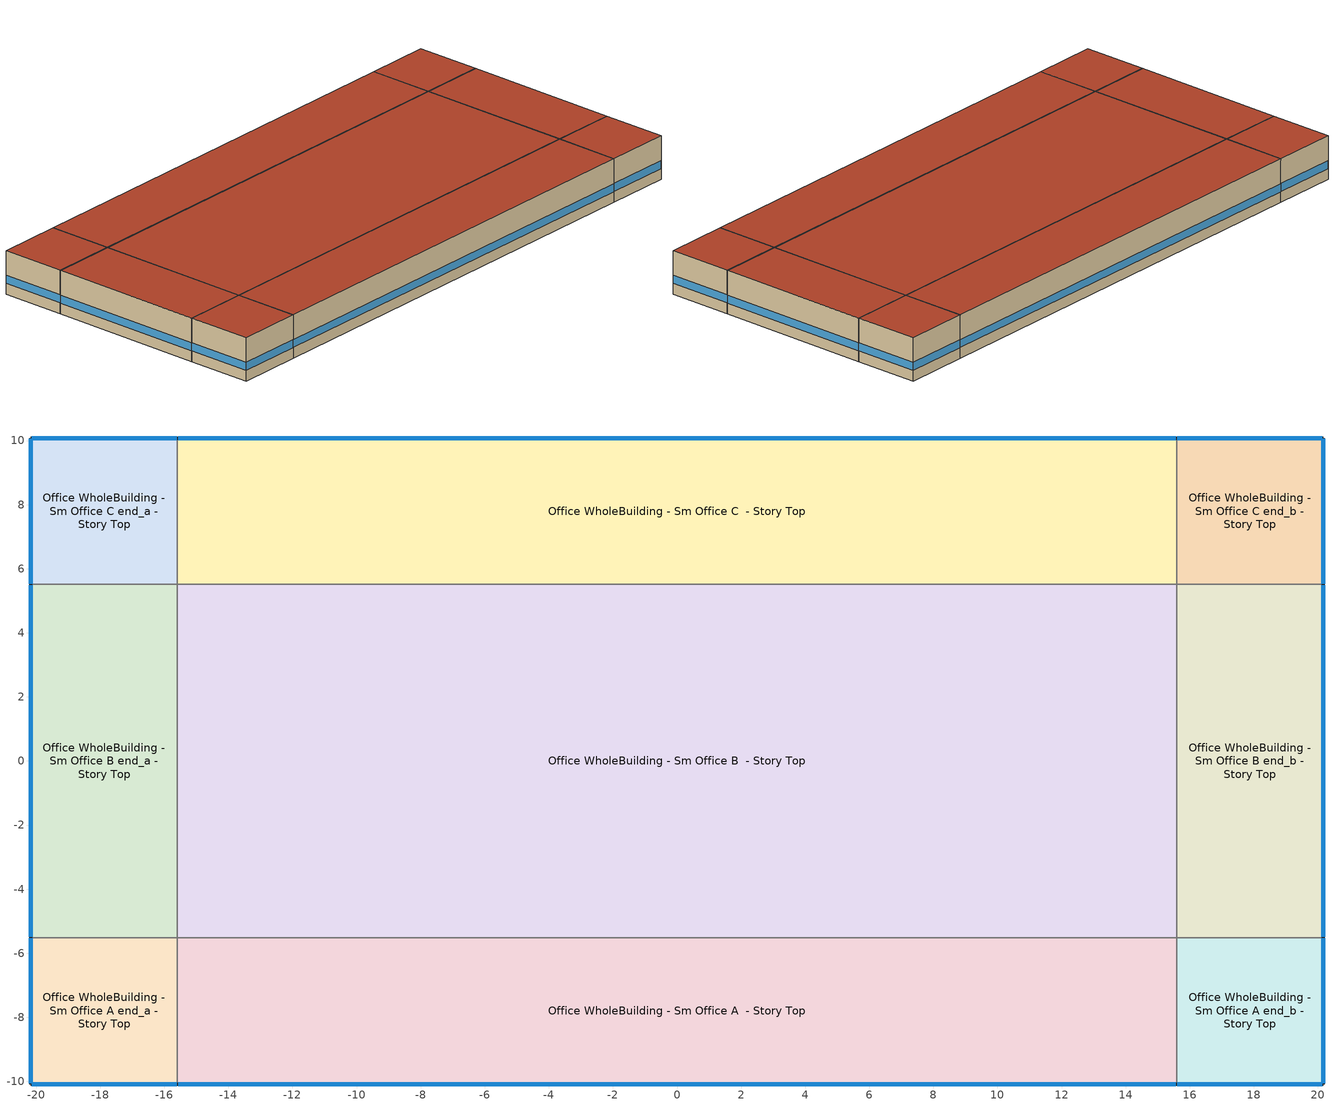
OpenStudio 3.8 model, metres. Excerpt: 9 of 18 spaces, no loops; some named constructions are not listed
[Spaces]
Office WholeBuilding - Sm Office A end_a - Story Top
 floor adiabatic (Typical Interior Floor): -20.16,-10.08 -20.16,-5.51 -15.59,-5.51 -15.59,-10.08 z3.05
 wall outside: -20.16,-5.51 -20.16,-10.08 -15.59,-10.08 z3.05:6.1
 wall to Office WholeBuilding - Sm Office B end_a - Story Top: -15.59,-5.51 -20.16,-5.51 z3.05:6.1
 wall to Office WholeBuilding - Sm Office A  - Story Top: -15.59,-10.08 -15.59,-5.51 z3.05:6.1
 window (Window U-0.91 SHGC 0.53): -20.16,-5.53 -20.16,-10.05 / -20.14,-10.08 -15.61,-10.08 z3.81:4.36
 roof outside: -15.59,-10.08 -15.59,-5.51 -20.16,-5.51 -20.16,-10.08 z6.1
Office WholeBuilding - Sm Office B end_a - Story Top
 floor adiabatic (Typical Interior Floor): -20.16,-5.51 -20.16,5.51 -15.59,5.51 -15.59,-5.51 z3.05
 wall outside: -20.16,5.51 -20.16,-5.51 z3.05:6.1
 wall to Office WholeBuilding - Sm Office C end_a - Story Top: -15.59,5.51 -20.16,5.51 z3.05:6.1
 wall to Office WholeBuilding - Sm Office B  - Story Top: -15.59,-5.51 -15.59,5.51 z3.05:6.1
 window (Window U-0.91 SHGC 0.53): -20.16,5.48 -20.16,-5.48 z3.81:4.36
 roof outside: -15.59,-5.51 -15.59,5.51 -20.16,5.51 -20.16,-5.51 z6.1
Office WholeBuilding - Sm Office C end_a - Story Top
 floor adiabatic (Typical Interior Floor): -20.16,5.51 -20.16,10.08 -15.59,10.08 -15.59,5.51 z3.05
 wall outside: -15.59,10.08 -20.16,10.08 -20.16,5.51 z3.05:6.1
 wall to Office WholeBuilding - Sm Office C  - Story Top: -15.59,5.51 -15.59,10.08 z3.05:6.1
 window (Window U-0.91 SHGC 0.53): -20.16,10.05 -20.16,5.53 / -15.61,10.08 -20.14,10.08 z3.81:4.36
 roof outside: -15.59,5.51 -15.59,10.08 -20.16,10.08 -20.16,5.51 z6.1
Office WholeBuilding - Sm Office A  - Story Top
 floor adiabatic (Typical Interior Floor): -15.59,-10.08 -15.59,-5.51 15.59,-5.51 15.59,-10.08 z3.05
 wall outside: -15.59,-10.08 15.59,-10.08 z3.05:6.1
 wall to Office WholeBuilding - Sm Office B  - Story Top: 15.59,-5.51 -15.59,-5.51 z3.05:6.1
 wall to Office WholeBuilding - Sm Office A end_b - Story Top: 15.59,-10.08 15.59,-5.51 z3.05:6.1
 window (Window U-0.91 SHGC 0.53): -15.56,-10.08 15.56,-10.08 z3.81:4.36
 roof outside: 15.59,-10.08 15.59,-5.51 -15.59,-5.51 -15.59,-10.08 z6.1
Office WholeBuilding - Sm Office B  - Story Top
 floor adiabatic (Typical Interior Floor): -15.59,-5.51 -15.59,5.51 15.59,5.51 15.59,-5.51 z3.05
 wall to Office WholeBuilding - Sm Office C  - Story Top: 15.59,5.51 -15.59,5.51 z3.05:6.1
 wall to Office WholeBuilding - Sm Office B end_b - Story Top: 15.59,-5.51 15.59,5.51 z3.05:6.1
 roof outside: 15.59,-5.51 15.59,5.51 -15.59,5.51 -15.59,-5.51 z6.1
Office WholeBuilding - Sm Office C  - Story Top
 floor adiabatic (Typical Interior Floor): -15.59,5.51 -15.59,10.08 15.59,10.08 15.59,5.51 z3.05
 wall outside: 15.59,10.08 -15.59,10.08 z3.05:6.1
 wall to Office WholeBuilding - Sm Office C end_b - Story Top: 15.59,5.51 15.59,10.08 z3.05:6.1
 window (Window U-0.91 SHGC 0.53): 15.56,10.08 -15.56,10.08 z3.81:4.36
 roof outside: 15.59,5.51 15.59,10.08 -15.59,10.08 -15.59,5.51 z6.1
Office WholeBuilding - Sm Office A end_b - Story Top
 floor adiabatic (Typical Interior Floor): 15.59,-10.08 15.59,-5.51 20.16,-5.51 20.16,-10.08 z3.05
 wall outside: 15.59,-10.08 20.16,-10.08 20.16,-5.51 z3.05:6.1
 wall to Office WholeBuilding - Sm Office B end_b - Story Top: 20.16,-5.51 15.59,-5.51 z3.05:6.1
 window (Window U-0.91 SHGC 0.53): 15.61,-10.08 20.14,-10.08 / 20.16,-10.05 20.16,-5.53 z3.81:4.36
 roof outside: 20.16,-10.08 20.16,-5.51 15.59,-5.51 15.59,-10.08 z6.1
Office WholeBuilding - Sm Office B end_b - Story Top
 floor adiabatic (Typical Interior Floor): 15.59,-5.51 15.59,5.51 20.16,5.51 20.16,-5.51 z3.05
 wall outside: 20.16,-5.51 20.16,5.51 z3.05:6.1
 wall to Office WholeBuilding - Sm Office C end_b - Story Top: 20.16,5.51 15.59,5.51 z3.05:6.1
 window (Window U-0.91 SHGC 0.53): 20.16,-5.48 20.16,5.48 z3.81:4.36
 roof outside: 20.16,-5.51 20.16,5.51 15.59,5.51 15.59,-5.51 z6.1
Office WholeBuilding - Sm Office C end_b - Story Top
 floor adiabatic (Typical Interior Floor): 15.59,5.51 15.59,10.08 20.16,10.08 20.16,5.51 z3.05
 wall outside: 20.16,5.51 20.16,10.08 15.59,10.08 z3.05:6.1
 window (Window U-0.91 SHGC 0.53): 20.14,10.08 15.61,10.08 / 20.16,5.53 20.16,10.05 z3.81:4.36
 roof outside: 20.16,5.51 20.16,10.08 15.59,10.08 15.59,5.51 z6.1
[Schedule:Ruleset]
Name | Default Day Schedule | Summer Design Day Schedule | Winter Design Day Schedule
Clothing Schedule | Clothing Schedule Default Winter Clothes
Office BLDG_LIGHT_EndUseData | Office BLDG_LIGHT_EndUseData Default | Office BLDG_LIGHT_EndUseData Summer Design Day | Office BLDG_LIGHT_EndUseData Winter Design Day
Office BLDG_EQUIP_EndUseData | Office BLDG_EQUIP_EndUseData Default | Office BLDG_EQUIP_EndUseData Summer Design Day | Office BLDG_EQUIP_EndUseData Winter Design Day
Small Office Infil Quarter On | Small Office Infil Quarter On Default | Small Office Infil Quarter On Summer Design Day | Small Office Infil Quarter On Winter Design Day
Office BLDG_LIGHT_EndUseData BPR Adjusted | Office BLDG_LIGHT_EndUseData Default 1 | Office BLDG_LIGHT_EndUseData Summer Design Day 1 | Office BLDG_LIGHT_EndUseData Winter Design Day 1
Office BLDG_EQUIP_EndUseData BPR Adjusted | Office BLDG_EQUIP_EndUseData Default 1 | Office BLDG_EQUIP_EndUseData Summer Design Day 1 | Office BLDG_EQUIP_EndUseData Winter Design Day 1
[Schedule:Day]
Clothing Schedule Default Winter Clothes; Office BLDG_LIGHT_EndUseData Summer Design Day; Office BLDG_EQUIP_EndUseData Summer Design Day; Small Office Infil Quarter On Sun Day; Office BLDG_LIGHT_EndUseData Summer Design Day 1; Office BLDG_EQUIP_EndUseData Summer Design Day 1: No, 24, 0, 1
Clothing Schedule Summer Clothes: No, 24, 0, 0.5
Air Velocity Schedule Default: No, 24, 0, 0.2
Work Efficiency Schedule Default; Office BLDG_LIGHT_EndUseData Winter Design Day; Office BLDG_EQUIP_EndUseData Winter Design Day; Office BLDG_LIGHT_EndUseData Winter Design Day 1; Office BLDG_EQUIP_EndUseData Winter Design Day 1: No, 24, 0, 0
Small Office Bldg Occ Sat Day: Average, 5, 15, 0, 5, 30, 0.0125, 5, 45, 0.025, 6, 0, 0.0375, 6, 15, 0.05, 6, 30, 0.0625, 6, 45, 0.075, 7, 0, 0.0875, 7, 15, 0.1, 7, 30, 0.128571, 7, 45, 0.157143, 8, 0, 0.185714, 8, 15, 0.214286, 8, 30, 0.242857, 8, 45, 0.271429, 9, 0, 0.3, 10, 0, 0.3, 10, 15, 0.2875, 10, 30, 0.275, 10, 45, 0.2625, 11, 0, 0.25, 11, 15, 0.2375, 11, 30, 0.225, 11, 45, 0.2125, 12, 0, 0.2, 12, 15, 0.1875, 12, 30, 0.175, 12, 45, 0.1625, 13, 0, 0.15, 13, 15, 0.1375, 13, 30, 0.125, 13, 45, 0.1125, 14, 0, 0.1, 14, 45, 0.1, 15, 0, 0.09375, 15, 15, 0.0875, 15, 30, 0.08125, 15, 45, 0.075, 16, 0, 0.06875, 16, 15, 0.0625, 16, 30, 0.05625, 16, 45, 0.05, 17, 0, 0.04375, 17, 15, 0.0375, 17, 30, 0.03125, 17, 45, 0.025, 18, 0, 0.01875, 18, 15, 0.0125, 18, 30, 0.00625, 18, 45, 0, 24, 0, 0
Small Office Bldg Occ WntrDsn|Sun Day; 18 space(s) Occ Sch Sunday 1: Average, 6, 15, 0, 24, 0, 0
Office BLDG_LIGHT_EndUseData Default: Average, 0, 15, 0.0467778, 0, 30, 0.0454997, 0, 45, 0.0442217, 1, 0, 0.0429436, 1, 15, 0.0416655, 1, 30, 0.0403874, 1, 45, 0.0391093, 2, 0, 0.0378312, 2, 15, 0.0365532, 2, 30, 0.0352751, 2, 45, 0.033997, 3, 0, 0.034675, 3, 15, 0.035353, 3, 30, 0.036031, 3, 45, 0.036709, 4, 0, 0.0401453, 4, 15, 0.0435815, 4, 30, 0.0470177, 4, 45, 0.050454, 5, 0, 0.0476587, 5, 15, 0.0448635, 5, 30, 0.0420683, 5, 45, 0.039273, 6, 0, 0.0396248, 6, 15, 0.0399765, 6, 30, 0.0403283, 6, 45, 0.04068, 7, 0, 0.0519527, 7, 15, 0.0632255, 7, 30, 0.0744983, 7, 45, 0.085771, 8, 0, 0.111016, 8, 15, 0.136262, 8, 30, 0.161507, 8, 45, 0.186752, 9, 0, 0.275585, 9, 15, 0.364419, 9, 30, 0.453253, 9, 45, 0.542086, 10, 0, 0.599833, 10, 15, 0.657579, 10, 30, 0.715326, 10, 45, 0.773073, 11, 0, 0.792305, 11, 15, 0.811536, 11, 30, 0.830768, 11, 45, 0.85, 12, 0, 0.841985, 12, 15, 0.83397, 12, 30, 0.825954, 12, 45, 0.817939, 13, 0, 0.805464, 13, 15, 0.792989, 13, 30, 0.780514, 13, 45, 0.768039, 14, 0, 0.774076, 14, 15, 0.780114, 14, 30, 0.786151, 14, 45, 0.792188, 15, 0, 0.755827, 15, 15, 0.719467, 15, 30, 0.683106, 15, 45, 0.646746, 16, 0, 0.56003, 16, 15, 0.473315, 16, 30, 0.386599, 16, 45, 0.299884, 17, 0, 0.258758, 17, 15, 0.217632, 17, 30, 0.176505, 17, 45, 0.135379, 18, 0, 0.124392, 18, 15, 0.113405, 18, 30, 0.102417, 18, 45, 0.09143, 19, 0, 0.090147, 19, 15, 0.088864, 19, 30, 0.087581, 19, 45, 0.086298, 20, 0, 0.0865627, 20, 15, 0.0868275, 20, 30, 0.0870922, 20, 45, 0.087357, 21, 0, 0.0872172, 21, 15, 0.0870775, 21, 30, 0.0869377, 21, 45, 0.086798, 22, 0, 0.0785857, 22, 15, 0.0703735, 22, 30, 0.0621613, 22, 45, 0.053949, 23, 0, 0.0527953, 23, 15, 0.0516415, 23, 30, 0.0504877, 23, 45, 0.049334, 24, 0, 0.0480559
Office BLDG_LIGHT_EndUseData Sat Day: Average, 0, 15, 0.0231206, 0, 30, 0.0229413, 0, 45, 0.00555501, 1, 0, 0.00572715, 1, 15, 0.00589928, 1, 30, 0.00607142, 1, 45, 0.00624355, 2, 0, 0.00468267, 2, 15, 0.00312178, 2, 30, 0.00156089, 2, 45, 0, 3, 0, 0.00121662, 3, 15, 0.00243324, 3, 30, 0.00364986, 3, 45, 0.00486647, 4, 0, 0.00396646, 4, 15, 0.00306645, 4, 30, 0.00216643, 4, 45, 0.00126642, 5, 0, 0.00155166, 5, 15, 0.00183691, 5, 30, 0.00212215, 5, 45, 0.0024074, 6, 0, 0.00623071, 6, 15, 0.010054, 6, 30, 0.0138773, 6, 45, 0.0177006, 7, 0, 0.015279, 7, 15, 0.0128574, 7, 30, 0.0104357, 7, 45, 0.00801409, 8, 0, 0.011362, 8, 15, 0.0147099, 8, 30, 0.0180578, 8, 45, 0.0214057, 9, 0, 0.0309573, 9, 15, 0.0405088, 9, 30, 0.0500604, 9, 45, 0.0599724, 10, 0, 0.0698844, 10, 15, 0.0797964, 10, 30, 0.0897084, 10, 45, 0.0155925, 11, 0, 0.0154132, 11, 15, 0.015234, 11, 30, 0.0150547, 11, 45, 0.0148755, 12, 0, 0.0146963, 12, 15, 0.014517, 12, 30, 0.0897084, 12, 45, 0.0872987, 13, 0, 0.0848889, 13, 15, 0.0824792, 13, 30, 0.0800694, 13, 45, 0.0714574, 14, 0, 0.0628454, 14, 15, 0.0542334, 14, 30, 0.0531099, 14, 45, 0.0519864, 15, 0, 0.0508629, 15, 15, 0.0497394, 15, 30, 0.0496792, 15, 45, 0.049619, 16, 0, 0.0495588, 16, 15, 0.0494986, 16, 30, 0.0475955, 16, 45, 0.0456923, 17, 0, 0.0437892, 17, 15, 0.041886, 17, 30, 0.0423045, 17, 45, 0.042723, 18, 0, 0.0431415, 18, 15, 0.04356, 18, 30, 0.0431806, 18, 45, 0.0428012, 19, 0, 0.0424217, 19, 15, 0.0420423, 19, 30, 0.0420005, 19, 45, 0.0419588, 20, 0, 0.041917, 20, 15, 0.0418753, 20, 30, 0.0418815, 20, 45, 0.0418877, 21, 0, 0.0418939, 21, 15, 0.0419001, 21, 30, 0.00788514, 21, 45, 0.0077059, 22, 0, 0.00752666, 22, 15, 0.00734742, 22, 30, 0.00716817, 22, 45, 0.00698893, 23, 0, 0.00680969, 23, 15, 0.00663045, 23, 30, 0.00645121, 23, 45, 0.00627197, 24, 0, 0.00609273
Office BLDG_LIGHT_EndUseData Sun Day: Average, 0, 15, 0.0640161, 0, 30, 0.0639873, 0, 45, 0.0447405, 1, 0, 0.0490827, 1, 15, 0.0534249, 1, 30, 0.0577671, 1, 45, 0.0621093, 2, 0, 0.0623593, 2, 15, 0.0626092, 2, 30, 0.0628592, 2, 45, 0.0631092, 3, 0, 0.0632107, 3, 15, 0.0633121, 3, 30, 0.0634136, 3, 45, 0.063515, 4, 0, 0.0635204, 4, 15, 0.0635258, 4, 30, 0.0635312, 4, 45, 0.0635366, 5, 0, 0.0498247, 5, 15, 0.0361128, 5, 30, 0.0224009, 5, 45, 0.00868895, 6, 0, 0.00880328, 6, 15, 0.00891761, 6, 30, 0.00903193, 6, 45, 0.00914626, 7, 0, 0.00809825, 7, 15, 0.00705024, 7, 30, 0.00600223, 7, 45, 0.00495423, 8, 0, 0.00513896, 8, 15, 0.00532369, 8, 30, 0.00550842, 8, 45, 0.00569315, 9, 0, 0.00583235, 9, 15, 0.00597155, 9, 30, 0.00611075, 9, 45, 0.00624995, 10, 0, 0.00468746, 10, 15, 0.00312497, 10, 30, 0.00156249, 10, 45, 0, 11, 0, 0.0627805, 11, 15, 0.0627517, 11, 30, 0.062723, 11, 45, 0.0626943, 12, 0, 0.0626655, 12, 15, 0.0626368, 12, 30, 0.0626081, 12, 45, 0.0625793, 13, 0, 0.0625506, 13, 15, 0.0625219, 13, 30, 0.0624931, 13, 45, 0.0624644, 14, 0, 0.0624357, 14, 15, 0.0624069, 14, 30, 0.0623782, 14, 45, 0.0623495, 15, 0, 0.0623207, 15, 15, 0.062292, 15, 30, 0.0622633, 15, 45, 0.0622345, 16, 0, 0.0622058, 16, 15, 0.062177, 16, 30, 0.0621483, 16, 45, 0.0621196, 17, 0, 0.0620908, 17, 15, 0.0620621, 17, 30, 0.0620334, 17, 45, 0.0620046, 18, 0, 0.0619759, 18, 15, 0.0619472, 18, 30, 0.0619184, 18, 45, 0.0618897, 19, 0, 0.0618999, 19, 15, 0.0619101, 19, 30, 0.0619203, 19, 45, 0.0619305, 20, 0, 0.0623967, 20, 15, 0.0628629, 20, 30, 0.063329, 20, 45, 0.0637952, 21, 0, 0.0619469, 21, 15, 0.0600986, 21, 30, 0.0582503, 21, 45, 0.0564019, 22, 0, 0.058095, 22, 15, 0.0597881, 22, 30, 0.0614811, 22, 45, 0.0631742, 23, 0, 0.0552921, 23, 15, 0.0474099, 23, 30, 0.0395278, 23, 45, 0.0316457, 24, 0, 0.0349194
Office BLDG_EQUIP_EndUseData Default: Average, 0, 15, 0.546517, 0, 30, 0.549925, 0, 45, 0.553333, 1, 0, 0.556742, 1, 15, 0.56015, 1, 30, 0.563558, 1, 45, 0.566967, 2, 0, 0.570375, 2, 15, 0.573783, 2, 30, 0.577192, 2, 45, 0.5806, 3, 0, 0.5805, 3, 15, 0.5804, 3, 30, 0.5803, 3, 45, 0.5802, 4, 0, 0.575925, 4, 15, 0.57165, 4, 30, 0.567375, 4, 45, 0.5631, 5, 0, 0.559075, 5, 15, 0.55505, 5, 30, 0.551025, 5, 45, 0.547, 6, 0, 0.544575, 6, 15, 0.54215, 6, 30, 0.539725, 6, 45, 0.5373, 7, 0, 0.537625, 7, 15, 0.53795, 7, 30, 0.538275, 7, 45, 0.5386, 8, 0, 0.55345, 8, 15, 0.5683, 8, 30, 0.58315, 8, 45, 0.598, 9, 0, 0.6198, 9, 15, 0.6416, 9, 30, 0.6634, 9, 45, 0.6852, 10, 0, 0.7091, 10, 15, 0.733, 10, 30, 0.7569, 10, 45, 0.7808, 11, 0, 0.807275, 11, 15, 0.83375, 11, 30, 0.860225, 11, 45, 0.8867, 12, 0, 0.8855, 12, 15, 0.8843, 12, 30, 0.8831, 12, 45, 0.8819, 13, 0, 0.8666, 13, 15, 0.8513, 13, 30, 0.836, 13, 45, 0.8207, 14, 0, 0.8107, 14, 15, 0.8007, 14, 30, 0.7907, 14, 45, 0.7807, 15, 0, 0.753075, 15, 15, 0.72545, 15, 30, 0.697825, 15, 45, 0.6702, 16, 0, 0.65385, 16, 15, 0.6375, 16, 30, 0.62115, 16, 45, 0.6048, 17, 0, 0.5951, 17, 15, 0.5854, 17, 30, 0.5757, 17, 45, 0.566, 18, 0, 0.568025, 18, 15, 0.57005, 18, 30, 0.572075, 18, 45, 0.5741, 19, 0, 0.58375, 19, 15, 0.5934, 19, 30, 0.60305, 19, 45, 0.6127, 20, 0, 0.6241, 20, 15, 0.6355, 20, 30, 0.6469, 20, 45, 0.6583, 21, 0, 0.662075, 21, 15, 0.66585, 21, 30, 0.669625, 21, 45, 0.6734, 22, 0, 0.659798, 22, 15, 0.646195, 22, 30, 0.632593, 22, 45, 0.61899, 23, 0, 0.599167, 23, 15, 0.579345, 23, 30, 0.559523, 23, 45, 0.5397, 24, 0, 0.543108
Office BLDG_EQUIP_EndUseData Sat Day: Average, 0, 15, 0.562062, 0, 30, 0.562226, 0, 45, 0.578134, 1, 0, 0.553781, 1, 15, 0.529427, 1, 30, 0.505073, 1, 45, 0.48072, 2, 0, 0.469287, 2, 15, 0.457855, 2, 30, 0.446422, 2, 45, 0.434989, 3, 0, 0.431269, 3, 15, 0.427548, 3, 30, 0.423827, 3, 45, 0.420107, 4, 0, 0.419701, 4, 15, 0.419295, 4, 30, 0.418889, 4, 45, 0.418483, 5, 0, 0.417739, 5, 15, 0.416995, 5, 30, 0.416251, 5, 45, 0.415506, 6, 0, 0.413003, 6, 15, 0.4105, 6, 30, 0.407997, 6, 45, 0.405494, 7, 0, 0.398865, 7, 15, 0.392235, 7, 30, 0.385606, 7, 45, 0.378976, 8, 0, 0.353405, 8, 15, 0.327834, 8, 30, 0.302262, 8, 45, 0.276691, 9, 0, 0.238357, 9, 15, 0.200022, 9, 30, 0.161688, 9, 45, 0.154517, 10, 0, 0.147347, 10, 15, 0.140176, 10, 30, 0.133005, 10, 45, 0.138823, 11, 0, 0.144641, 11, 15, 0.150458, 11, 30, 0.156276, 11, 45, 0.165206, 12, 0, 0.174135, 12, 15, 0.183065, 12, 30, 0.191995, 12, 45, 0.199166, 13, 0, 0.206336, 13, 15, 0.213507, 13, 30, 0.220678, 13, 45, 0.239529, 14, 0, 0.258381, 14, 15, 0.277232, 14, 30, 0.277503, 14, 45, 0.277773, 15, 0, 0.278044, 15, 15, 0.278315, 15, 30, 0.276285, 15, 45, 0.274256, 16, 0, 0.272226, 16, 15, 0.270197, 16, 30, 0.277706, 16, 45, 0.285215, 17, 0, 0.292724, 17, 15, 0.300233, 17, 30, 0.316401, 17, 45, 0.332569, 18, 0, 0.348737, 18, 15, 0.364905, 18, 30, 0.387162, 18, 45, 0.409418, 19, 0, 0.431674, 19, 15, 0.453931, 19, 30, 0.477473, 19, 45, 0.501015, 20, 0, 0.524556, 20, 15, 0.548098, 20, 30, 0.566499, 20, 45, 0.584899, 21, 0, 0.6033, 21, 15, 0.6217, 21, 30, 0.576002, 21, 45, 0.576166, 22, 0, 0.57633, 22, 15, 0.576494, 22, 30, 0.576658, 22, 45, 0.576822, 23, 0, 0.576986, 23, 15, 0.57715, 23, 30, 0.577314, 23, 45, 0.577478, 24, 0, 0.577642
Office BLDG_EQUIP_EndUseData Sun Day: Average, 0, 15, 0.133005, 0, 30, 0.133806, 0, 45, 0.259476, 1, 0, 0.291837, 1, 15, 0.324199, 1, 30, 0.356561, 1, 45, 0.388923, 2, 0, 0.424684, 2, 15, 0.460446, 2, 30, 0.496207, 2, 45, 0.531968, 3, 0, 0.558551, 3, 15, 0.585134, 3, 30, 0.611717, 3, 45, 0.6383, 4, 0, 0.637756, 4, 15, 0.637212, 4, 30, 0.636668, 4, 45, 0.636124, 5, 0, 0.585766, 5, 15, 0.535408, 5, 30, 0.48505, 5, 45, 0.434692, 6, 0, 0.443034, 6, 15, 0.451376, 6, 30, 0.459718, 6, 45, 0.46806, 7, 0, 0.452559, 7, 15, 0.437058, 7, 30, 0.421557, 7, 45, 0.406056, 8, 0, 0.410407, 8, 15, 0.414758, 8, 30, 0.419109, 8, 45, 0.423461, 9, 0, 0.433387, 9, 15, 0.443313, 9, 30, 0.453239, 9, 45, 0.463165, 10, 0, 0.468604, 10, 15, 0.474043, 10, 30, 0.479482, 10, 45, 0.484921, 11, 0, 0.167463, 11, 15, 0.168264, 11, 30, 0.169065, 11, 45, 0.169867, 12, 0, 0.170668, 12, 15, 0.171469, 12, 30, 0.172271, 12, 45, 0.173072, 13, 0, 0.173873, 13, 15, 0.174675, 13, 30, 0.175476, 13, 45, 0.176277, 14, 0, 0.177079, 14, 15, 0.17788, 14, 30, 0.178681, 14, 45, 0.179483, 15, 0, 0.180284, 15, 15, 0.181086, 15, 30, 0.181887, 15, 45, 0.182688, 16, 0, 0.18349, 16, 15, 0.184291, 16, 30, 0.185092, 16, 45, 0.185894, 17, 0, 0.186695, 17, 15, 0.187496, 17, 30, 0.188298, 17, 45, 0.189099, 18, 0, 0.1899, 18, 15, 0.190702, 18, 30, 0.191503, 18, 45, 0.192304, 19, 0, 0.189517, 19, 15, 0.186729, 19, 30, 0.183942, 19, 45, 0.181154, 20, 0, 0.182786, 20, 15, 0.184418, 20, 30, 0.186049, 20, 45, 0.187681, 21, 0, 0.178911, 21, 15, 0.17014, 21, 30, 0.16137, 21, 45, 0.1526, 22, 0, 0.151784, 22, 15, 0.150968, 22, 30, 0.150152, 22, 45, 0.149336, 23, 0, 0.158039, 23, 15, 0.166741, 23, 30, 0.175443, 23, 45, 0.184146, 24, 0, 0.202978
Small Office Infil Quarter On Default; Small Office Infil Quarter On Summer Design Day: No, 6, 0, 1, 22, 0, 0.25, 24, 0, 1
Small Office Infil Quarter On Winter Design Day; Small Office Infil Quarter On WntrDsn|Sat Day: No, 6, 0, 1, 18, 0, 0.25, 24, 0, 1
18 space(s) Occ Sch Saturday 1: Average, 4, 45, 0, 5, 0, 0.00145104, 5, 15, 0.00290208, 5, 30, 0.00435313, 5, 45, 0.00580417, 6, 0, 0.00435313, 6, 15, 0.00290208, 6, 30, 0.00145104, 6, 45, 0, 7, 0, 0.00290208, 7, 15, 0.00580417, 7, 30, 0.00870625, 7, 45, 0.0116083, 8, 0, 0.00870625, 8, 15, 0.00580417, 8, 30, 0.00290208, 8, 45, 0, 10, 30, 0, 10, 45, 0.00290208, 11, 0, 0.00580417, 11, 15, 0.00870625, 11, 30, 0.0116083, 11, 45, 0.00870625, 12, 0, 0.00580417, 12, 15, 0.00290208, 12, 30, 0, 15, 15, 0, 15, 30, 0.00145104, 15, 45, 0.00290208, 16, 0, 0.00435313, 16, 15, 0.00580417, 16, 30, 0.00435313, 16, 45, 0.00290208, 17, 0, 0.00145104, 17, 15, 0, 24, 0, 0
Small Office HtgSetp Sat Day: Average, 6, 15, 15, 17, 45, 20, 24, 0, 15
Small Office HtgSetp SmrDsn|Sun Day: Average, 6, 15, 15, 24, 0, 15
Small Office ClgSetp Sat Day: Average, 6, 15, 28.3333, 17, 45, 26.6667, 24, 0, 28.3333
Small Office ClgSetp WntrDsn|Sun Day: Average, 6, 15, 28.3333, 24, 0, 28.3333
Building Hours of Operation NonResidential Saturday; Building Hours of Operation NonResidential Sunday: No, 6, 15, 0, 16, 45, 1, 24, 0, 0
autogen Small Office Activity 0_day_sch; autogen Small Office Activity 1_day_sch: Average, 24, 0, 120
Office BLDG_LIGHT_EndUseData Default 1: No, 0, 15, 0.0133133, 0, 30, 0.011982, 0, 45, 0.0106507, 1, 0, 0.00931932, 1, 15, 0.00798799, 1, 30, 0.00665666, 1, 45, 0.00532533, 2, 0, 0.003994, 2, 15, 0.00266266, 2, 30, 0.00133133, 2, 45, 0, 3, 0, 0.000706247, 3, 15, 0.00141249, 3, 30, 0.00211874, 3, 45, 0.00282499, 4, 0, 0.0064044, 4, 15, 0.00998382, 4, 30, 0.0135632, 4, 45, 0.0171426, 5, 0, 0.0142309, 5, 15, 0.0113192, 5, 30, 0.00840752, 5, 45, 0.00549581, 6, 0, 0.00586222, 6, 15, 0.00622862, 6, 30, 0.00659503, 6, 45, 0.00696143, 7, 0, 0.0187038, 7, 15, 0.0304462, 7, 30, 0.0421886, 7, 45, 0.0539311, 8, 0, 0.0802281, 8, 15, 0.106525, 8, 30, 0.132822, 8, 45, 0.159119, 9, 0, 0.251654, 9, 15, 0.344188, 9, 30, 0.436723, 9, 45, 0.529257, 10, 0, 0.58941, 10, 15, 0.649563, 10, 30, 0.709715, 10, 45, 0.769868, 11, 0, 0.789901, 11, 15, 0.809934, 11, 30, 0.829967, 11, 45, 0.85, 12, 0, 0.841651, 12, 15, 0.833302, 12, 30, 0.824952, 12, 45, 0.816603, 13, 0, 0.803609, 13, 15, 0.790614, 13, 30, 0.777619, 13, 45, 0.764624, 14, 0, 0.770913, 14, 15, 0.777202, 14, 30, 0.783491, 14, 45, 0.789779, 15, 0, 0.751904, 15, 15, 0.714029, 15, 30, 0.676153, 15, 45, 0.638278, 16, 0, 0.54795, 16, 15, 0.457621, 16, 30, 0.367293, 16, 45, 0.276965, 17, 0, 0.234125, 17, 15, 0.191285, 17, 30, 0.148446, 17, 45, 0.105606, 18, 0, 0.0941609, 18, 15, 0.0827158, 18, 30, 0.0712708, 18, 45, 0.0598258, 19, 0, 0.0584894, 19, 15, 0.0571529, 19, 30, 0.0558165, 19, 45, 0.05448, 20, 0, 0.0547558, 20, 15, 0.0550316, 20, 30, 0.0553073, 20, 45, 0.0555831, 21, 0, 0.0554376, 21, 15, 0.055292, 21, 30, 0.0551464, 21, 45, 0.0550008, 22, 0, 0.0464464, 22, 15, 0.037892, 22, 30, 0.0293377, 22, 45, 0.0207833, 23, 0, 0.0195814, 23, 15, 0.0183796, 23, 30, 0.0171778, 23, 45, 0.015976, 24, 0, 0.0146447
Office BLDG_EQUIP_EndUseData Default 1: No, 0, 15, 0.152886, 0, 30, 0.160239, 0, 45, 0.167591, 1, 0, 0.174943, 1, 15, 0.182295, 1, 30, 0.189647, 1, 45, 0.196999, 2, 0, 0.204351, 2, 15, 0.211704, 2, 30, 0.219056, 2, 45, 0.226408, 3, 0, 0.226192, 3, 15, 0.225977, 3, 30, 0.225761, 3, 45, 0.225545, 4, 0, 0.216323, 4, 15, 0.207102, 4, 30, 0.19788, 4, 45, 0.188658, 5, 0, 0.179976, 5, 15, 0.171294, 5, 30, 0.162611, 5, 45, 0.153929, 6, 0, 0.148698, 6, 15, 0.143467, 6, 30, 0.138236, 6, 45, 0.133005, 7, 0, 0.133706, 7, 15, 0.134407, 7, 30, 0.135108, 7, 45, 0.135809, 8, 0, 0.167842, 8, 15, 0.199875, 8, 30, 0.231909, 8, 45, 0.263942, 9, 0, 0.310967, 9, 15, 0.357992, 9, 30, 0.405017, 9, 45, 0.452042, 10, 0, 0.503597, 10, 15, 0.555152, 10, 30, 0.606707, 10, 45, 0.658262, 11, 0, 0.715371, 11, 15, 0.772481, 11, 30, 0.82959, 11, 45, 0.8867, 12, 0, 0.884111, 12, 15, 0.881523, 12, 30, 0.878934, 12, 45, 0.876346, 13, 0, 0.843342, 13, 15, 0.810338, 13, 30, 0.777334, 13, 45, 0.744331, 14, 0, 0.722759, 14, 15, 0.701188, 14, 30, 0.679617, 14, 45, 0.658046, 15, 0, 0.598456, 15, 15, 0.538866, 15, 30, 0.479275, 15, 45, 0.419685, 16, 0, 0.384416, 16, 15, 0.349148, 16, 30, 0.313879, 16, 45, 0.27861, 17, 0, 0.257686, 17, 15, 0.236762, 17, 30, 0.215838, 17, 45, 0.194914, 18, 0, 0.199282, 18, 15, 0.20365, 18, 30, 0.208019, 18, 45, 0.212387, 19, 0, 0.233203, 19, 15, 0.254019, 19, 30, 0.274835, 19, 45, 0.295651, 20, 0, 0.320242, 20, 15, 0.344833, 20, 30, 0.369424, 20, 45, 0.394016, 21, 0, 0.402159, 21, 15, 0.410302, 21, 30, 0.418445, 21, 45, 0.426588, 22, 0, 0.397246, 22, 15, 0.367904, 22, 30, 0.338562, 22, 45, 0.309219, 23, 0, 0.26646, 23, 15, 0.223701, 23, 30, 0.180941, 23, 45, 0.138182, 24, 0, 0.145534
[Schedule:Rule] Date Specification Type=DateRange; Start Day=1
Name | Schedule Ruleset | Rule Order | Day Schedule | Start Month | End Month | End Day | Apply Saturday | Apply Sunday
Schedule Rule 1 | Clothing Schedule | 0 | Clothing Schedule Summer Clothes | 5 | 9 | 30
Schedule Rule 5 | Office BLDG_LIGHT_EndUseData | 1 | Office BLDG_LIGHT_EndUseData Sat Day | 1 | 12 | 31 | Yes
Schedule Rule 6 | Office BLDG_LIGHT_EndUseData | 0 | Office BLDG_LIGHT_EndUseData Sun Day | 1 | 12 | 31 |  | Yes
Schedule Rule 8 | Office BLDG_EQUIP_EndUseData | 1 | Office BLDG_EQUIP_EndUseData Sat Day | 1 | 12 | 31 | Yes
Schedule Rule 9 | Office BLDG_EQUIP_EndUseData | 0 | Office BLDG_EQUIP_EndUseData Sun Day | 1 | 12 | 31 |  | Yes
Schedule Rule 10 | Small Office Infil Quarter On | 1 | Small Office Infil Quarter On Sun Day | 1 | 12 | 31 |  | Yes
Schedule Rule 11 | Small Office Infil Quarter On | 0 | Small Office Infil Quarter On WntrDsn|Sat Day | 1 | 12 | 31 | Yes
Schedule Rule 17 | Office BLDG_LIGHT_EndUseData BPR Adjusted | 0 | Office BLDG_LIGHT_EndUseData Sun Day | 1 | 12 | 31 |  | Yes
Schedule Rule 18 | Office BLDG_LIGHT_EndUseData BPR Adjusted | 1 | Office BLDG_LIGHT_EndUseData Sat Day | 1 | 12 | 31 | Yes
Schedule Rule 19 | Office BLDG_EQUIP_EndUseData BPR Adjusted | 0 | Office BLDG_EQUIP_EndUseData Sun Day | 1 | 12 | 31 |  | Yes
Schedule Rule 20 | Office BLDG_EQUIP_EndUseData BPR Adjusted | 1 | Office BLDG_EQUIP_EndUseData Sat Day | 1 | 12 | 31 | Yes
